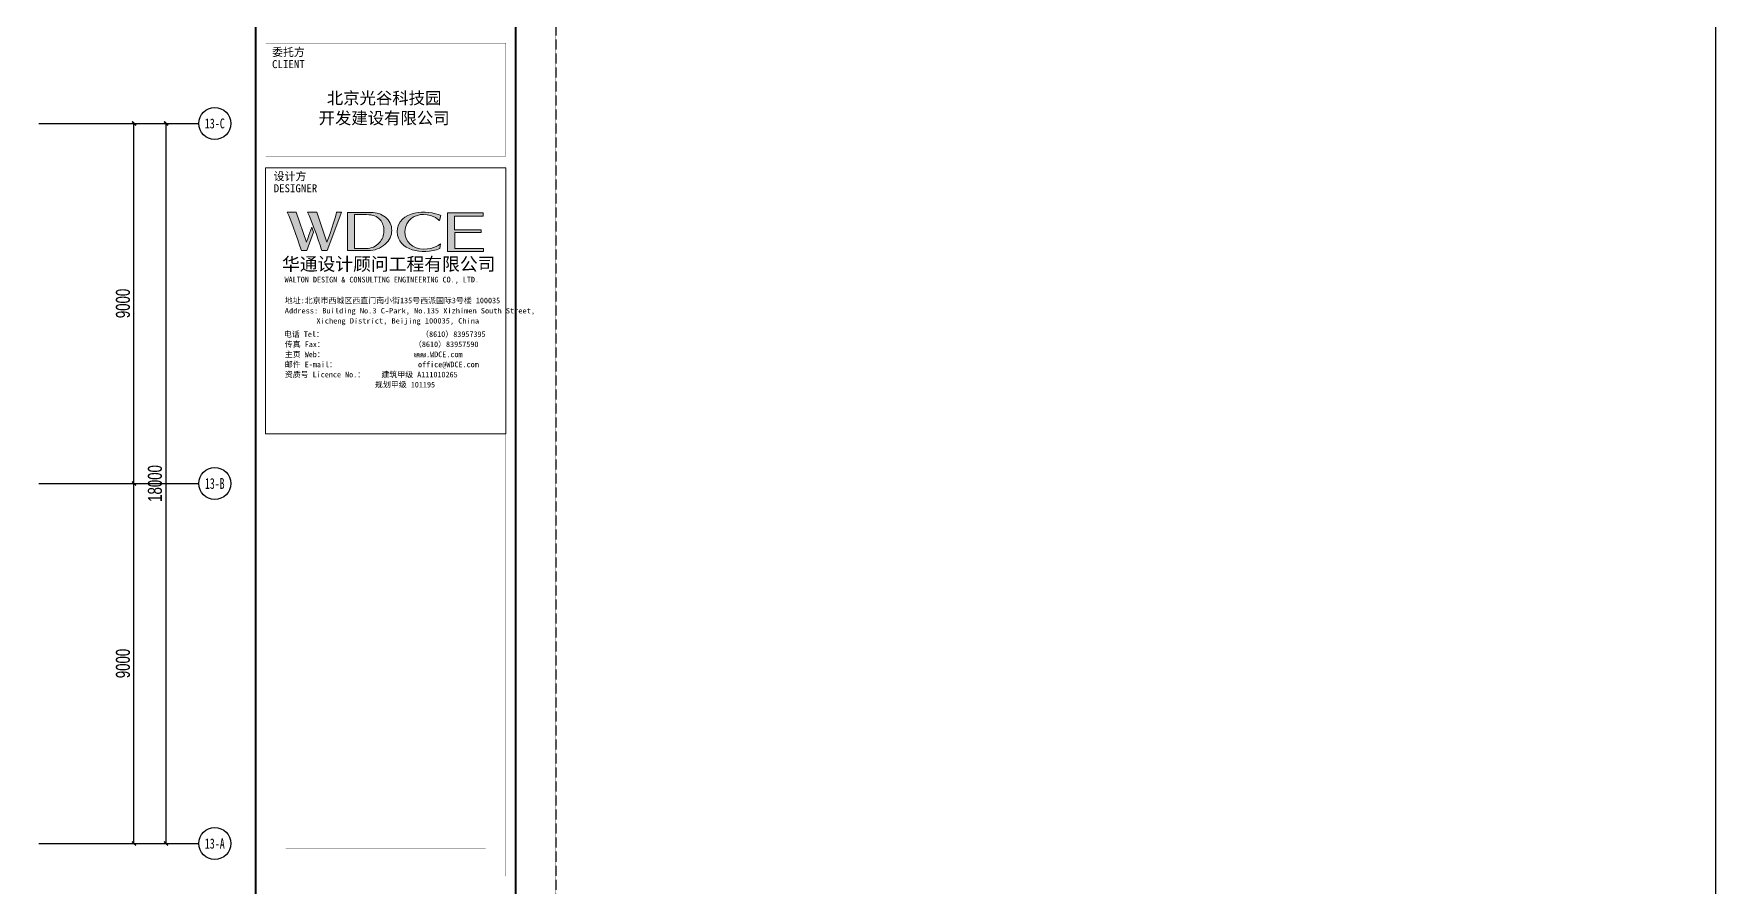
# Model space of a CAD drawing. Extents: x -67167 to 417929, y -86205 to 407116.
# Drawn here: x 144559 to 186587, y 180342 to 201683 of the extents above; entities that cross this region are included whole.
import ezdxf
from ezdxf.enums import TextEntityAlignment as Align

# ---------------------------------------------------------------- set-up
doc = ezdxf.new("R2010")
doc.units = 0
doc.header["$LTSCALE"] = 1000
doc.linetypes.add('DASH', pattern=[0.35, 0.25, -0.1])
doc.layers.get('Defpoints').update_dxf_attribs({"color": 165})
for name, color, linetype in [('AXIS_TEXT', 7, 'Continuous'), ('DIM', 3, 'Continuous'), ('s-beam', 4, 'DASH'), ('X-104 13#平面$0$01-标注_轴线坐标', 132, 'Continuous'), ('X-104 13#平面$0$02-TEXT_轴号', 7, 'Continuous')]:
    doc.layers.add(name, color=color, linetype=linetype)
doc.styles.add('COMPLEX', font='COMPLEX')
doc.styles.add('X-104 13#平面$0$_TCH_AXIS', font='STXIHEI.TTF', dxfattribs={"width": 0.75})
doc.styles.add('X-104 13#平面$0$_TCH_DIM_T3', font='', dxfattribs={"width": 0.705882})
doc.styles.add('图签信息$0$hwxh', font='STXIHEI.TTF')
doc.styles.add('图签信息$0$华文细黑', font='STXIHEI.TTF', dxfattribs={"height": 10})
doc.styles.get('X-104 13#平面$0$_TCH_DIM_T3').set_extended_font_data('FZXiHei I-Z08S')
doc.dimstyles.new('X-104 13#平面$0$_TCH_ARCH&&100', dxfattribs={"dimtxt": 350, "dimasz": 100, "dimexe": 250, "dimexo": 300, "dimgap": 100, "dimtad": 1, "dimdec": 0, "dimzin": 0, "dimdsep": 46, "dimtxsty": 'X-104 13#平面$0$_TCH_DIM_T3', "dimblk": 'X-104 13#平面$0$_ArchTick', "dimcen": 0.09, "dimclrt": 7, "dimazin": 2, "dimtfac": 1, "dimtdec": 0, "dimtix": 1, "dimtmove": 2, "dimatfit": 3, "dimfxl": 1, "dimtolj": 1, "dimtzin": 0, "dimarcsym": 0})

# ---------------------------------------------------------------- blocks, each defined once
blk = doc.blocks.new('_AXISO')
blk.add_circle((0, 0), 0.5)
at = {"layer": 'AXIS_TEXT', "style": 'COMPLEX', "width": 1.041667}
blk.add_attdef('A', text='', height=0.56, dxfattribs=at).set_placement((-0.25, -0.28), (0.25, -0.28), align=Align.FIT)
blk = doc.blocks.new('X-104 13#平面$0$_ArchTick')
at = {"color": 0, "linetype": 'ByBlock', "const_width": 0.4}
blk.add_lwpolyline([(-0.5, -0.5), (0.5, 0.5)], dxfattribs=at)
blk = doc.blocks.new('*D41')
at = {"layer": 'Defpoints', "color": 0, "transparency": 16777216}
for p in [(144567, 199438), (147867, 199438), (144567, 181438)]:
    blk.add_point(p, dxfattribs=at)
at = {"layer": 'X-104 13#平面$0$01-标注_轴线坐标', "color": 0, "lineweight": -2, "transparency": 16777216}
for p, q in [((144867, 199438), (148117, 199438)), ((147867, 181438), (147867, 199438)), ((144867, 181438), (148117, 181438))]:
    blk.add_line(p, q, dxfattribs=at)
at = {"layer": 'X-104 13#平面$0$01-标注_轴线坐标', "color": 0, "lineweight": -2, "transparency": 16777216, "xscale": 100, "yscale": 100, "zscale": 100}
for p, rotation in [((147867, 199438), 90), ((147867, 181438), 270)]:
    blk.add_blockref('X-104 13#平面$0$_ArchTick', p, dxfattribs=dict(at, rotation=rotation))
at = {"layer": 'X-104 13#平面$0$01-标注_轴线坐标', "color": 7, "transparency": 16777216, "insert": (147592, 190438), "char_height": 350, "attachment_point": 5, "rotation": 90, "style": 'X-104 13#平面$0$_TCH_DIM_T3'}
blk.add_mtext('\\A1;18000', dxfattribs=at)
blk = doc.blocks.new('*D42')
at = {"layer": 'Defpoints', "color": 0, "transparency": 16777216}
for p in [(144567, 190438), (147067, 190438), (144567, 181438)]:
    blk.add_point(p, dxfattribs=at)
at = {"layer": 'X-104 13#平面$0$01-标注_轴线坐标', "color": 0, "lineweight": -2, "transparency": 16777216}
for p, q in [((144867, 190438), (147317, 190438)), ((147067, 181438), (147067, 190438)), ((144867, 181438), (147317, 181438))]:
    blk.add_line(p, q, dxfattribs=at)
at = {"layer": 'X-104 13#平面$0$01-标注_轴线坐标', "color": 0, "lineweight": -2, "transparency": 16777216, "xscale": 100, "yscale": 100, "zscale": 100}
for p, rotation in [((147067, 190438), 90), ((147067, 181438), 270)]:
    blk.add_blockref('X-104 13#平面$0$_ArchTick', p, dxfattribs=dict(at, rotation=rotation))
at = {"layer": 'X-104 13#平面$0$01-标注_轴线坐标', "color": 7, "transparency": 16777216, "insert": (146792, 185938), "char_height": 350, "attachment_point": 5, "rotation": 90, "style": 'X-104 13#平面$0$_TCH_DIM_T3'}
blk.add_mtext('\\A1;9000', dxfattribs=at)
blk = doc.blocks.new('*D43')
at = {"layer": 'Defpoints', "color": 0, "transparency": 16777216}
for p in [(144567, 199438), (147067, 199438), (144567, 190438)]:
    blk.add_point(p, dxfattribs=at)
at = {"layer": 'X-104 13#平面$0$01-标注_轴线坐标', "color": 0, "lineweight": -2, "transparency": 16777216}
for p, q in [((144867, 199438), (147317, 199438)), ((147067, 190438), (147067, 199438)), ((144867, 190438), (147317, 190438))]:
    blk.add_line(p, q, dxfattribs=at)
at = {"layer": 'X-104 13#平面$0$01-标注_轴线坐标', "color": 0, "lineweight": -2, "transparency": 16777216, "xscale": 100, "yscale": 100, "zscale": 100}
for p, rotation in [((147067, 199438), 90), ((147067, 190438), 270)]:
    blk.add_blockref('X-104 13#平面$0$_ArchTick', p, dxfattribs=dict(at, rotation=rotation))
at = {"layer": 'X-104 13#平面$0$01-标注_轴线坐标', "color": 7, "transparency": 16777216, "insert": (146792, 194938), "char_height": 350, "attachment_point": 5, "rotation": 90, "style": 'X-104 13#平面$0$_TCH_DIM_T3'}
blk.add_mtext('\\A1;9000', dxfattribs=at)
blk = doc.blocks.new('图框-A1')
for points, const_width in [([(0, 0), (841, 0), (841, 594), (0, 594)], 0.05), ([(766, 584), (25, 584), (25, 10), (766, 10)], 0.5)]:
    blk.add_lwpolyline(points, close=True, dxfattribs=dict(const_width=const_width))
at = {"const_width": 0.05}
blk.add_lwpolyline([(841, 297), (839, 297)], dxfattribs=at)
blk = doc.blocks.new('图签信息$0$logo2')
h = blk.add_hatch(color=7)
h.paths.add_polyline_path([(19.02, -7.36), (15.84, -7.36), (15.84, -3.97), (18.97, -3.97), (18.97, -4.24), (16.46, -4.24), (16.46, -5.45), (18.81, -5.45), (18.81, -5.69), (16.47, -5.69), (16.47, -7.12), (19.02, -7.12)])
edge = h.paths.add_edge_path()
edge.add_spline(control_points=[(15.26, -4.21), (15.26, -4.21), (15.13, -4.65), (15.13, -4.65), (15.13, -4.65), (14.62, -4.1), (13.73, -4.1), (13.04, -4.1), (12.07, -4.54), (12.08, -5.62), (12.08, -6.49), (12.77, -7.16), (13.73, -7.17), (14.66, -7.17), (15.23, -6.68), (15.23, -6.68), (15.23, -6.68), (15.16, -7.11), (15.16, -7.11), (13.63, -7.7), (11.42, -7.29), (11.41, -5.64), (11.4, -3.72), (14.16, -3.66), (15.26, -4.21)], knot_values=[0, 0, 0, 0, 1, 1, 1, 2, 2, 2, 3, 3, 3, 4, 4, 4, 5, 5, 5, 6, 6, 6, 7, 7, 7, 8, 8, 8, 8], degree=3, periodic=0)
edge = h.paths.add_edge_path(flags=16)
edge.add_spline(control_points=[(10.23, -5.57), (10.23, -5.16), (10.12, -4.83), (9.9, -4.58), (9.63, -4.27), (9.23, -4.12), (8.69, -4.12), (8.69, -4.12), (7.64, -4.12), (7.64, -4.12), (7.64, -4.12), (7.64, -7.1), (7.64, -7.1), (7.64, -7.1), (8.66, -7.1), (8.66, -7.1), (9.13, -7.1), (9.52, -6.93), (9.82, -6.6), (10.09, -6.31), (10.23, -5.96), (10.23, -5.57)], knot_values=[0, 0, 0, 0, 1, 1, 1, 2, 2, 2, 3, 3, 3, 4, 4, 4, 5, 5, 5, 6, 6, 6, 7, 7, 7, 7], degree=3, periodic=0)
edge = h.paths.add_edge_path()
edge.add_spline(control_points=[(10.92, -5.51), (10.92, -5.96), (10.72, -6.37), (10.34, -6.72), (9.92, -7.1), (9.41, -7.29), (8.82, -7.29), (8.82, -7.29), (7.03, -7.29), (7.03, -7.29), (7.03, -7.29), (7.03, -3.92), (7.03, -3.92), (7.03, -3.92), (9.1, -3.92), (9.1, -3.92), (9.59, -3.92), (10.01, -4.06), (10.36, -4.34), (10.73, -4.64), (10.92, -5.03), (10.92, -5.51)], knot_values=[0, 0, 0, 0, 1, 1, 1, 2, 2, 2, 3, 3, 3, 4, 4, 4, 5, 5, 5, 6, 6, 6, 7, 7, 7, 7], degree=3, periodic=0)
at = {"lineweight": 0}
blk.add_lwpolyline([(19.02, -7.36), (15.84, -7.36), (15.84, -3.97), (18.97, -3.97), (18.97, -4.24), (16.46, -4.24), (16.46, -5.45), (18.81, -5.45), (18.81, -5.69), (16.47, -5.69), (16.47, -7.12), (19.02, -7.12), (19.02, -7.36)], dxfattribs=at)
for points, knots in [([(10.92, -5.51), (10.92, -5.96), (10.72, -6.37), (10.34, -6.72), (9.92, -7.1), (9.41, -7.29), (8.82, -7.29), (8.82, -7.29), (7.03, -7.29), (7.03, -7.29), (7.03, -7.29), (7.03, -3.92), (7.03, -3.92), (7.03, -3.92), (9.1, -3.92), (9.1, -3.92), (9.59, -3.92), (10.01, -4.06), (10.36, -4.34), (10.73, -4.64), (10.92, -5.03), (10.92, -5.51)], [0, 0, 0, 0, 1, 1, 1, 2, 2, 2, 3, 3, 3, 4, 4, 4, 5, 5, 5, 6, 6, 6, 7, 7, 7, 7]), ([(10.23, -5.57), (10.23, -5.16), (10.12, -4.83), (9.9, -4.58), (9.63, -4.27), (9.23, -4.12), (8.69, -4.12), (8.69, -4.12), (7.64, -4.12), (7.64, -4.12), (7.64, -4.12), (7.64, -7.1), (7.64, -7.1), (7.64, -7.1), (8.66, -7.1), (8.66, -7.1), (9.13, -7.1), (9.52, -6.93), (9.82, -6.6), (10.09, -6.31), (10.23, -5.96), (10.23, -5.57)], [0, 0, 0, 0, 1, 1, 1, 2, 2, 2, 3, 3, 3, 4, 4, 4, 5, 5, 5, 6, 6, 6, 7, 7, 7, 7]), ([(15.26, -4.21), (15.26, -4.21), (15.13, -4.65), (15.13, -4.65), (15.13, -4.65), (14.62, -4.1), (13.73, -4.1), (13.04, -4.1), (12.07, -4.54), (12.08, -5.62), (12.08, -6.49), (12.77, -7.16), (13.73, -7.17), (14.66, -7.17), (15.23, -6.68), (15.23, -6.68), (15.23, -6.68), (15.16, -7.11), (15.16, -7.11), (13.63, -7.7), (11.42, -7.29), (11.41, -5.64), (11.4, -3.72), (14.16, -3.66), (15.26, -4.21)], [0, 0, 0, 0, 1, 1, 1, 2, 2, 2, 3, 3, 3, 4, 4, 4, 5, 5, 5, 6, 6, 6, 7, 7, 7, 8, 8, 8, 8])]:
    blk.add_open_spline(points, degree=3, knots=knots, dxfattribs=at)
blk = doc.blocks.new('图签信息$0$logo1')
h = blk.add_hatch(color=8)
edge = h.paths.add_edge_path()
edge.add_spline(control_points=[(3.86, -5.21), (3.63, -5.88), (3.39, -6.56), (3.39, -6.56), (3.39, -6.56), (2.5, -3.91), (2.5, -3.91), (2.5, -3.91), (1.8, -3.91), (1.69, -3.91), (2.02, -4.39), (2.95, -7.27), (2.95, -7.27), (2.95, -7.27), (3.44, -7.27), (3.44, -7.27), (3.44, -7.27), (4.03, -5.66), (4.03, -5.66), (4.03, -5.66), (3.86, -5.21), (3.86, -5.21)], knot_values=[0, 0, 0, 0, 1, 1, 1, 2, 2, 2, 3, 3, 3, 4, 4, 4, 5, 5, 5, 6, 6, 6, 7, 7, 7, 7], degree=3, periodic=0)
h = blk.add_hatch(color=7)
edge = h.paths.add_edge_path()
edge.add_spline(control_points=[(6.04, -3.91), (6.09, -4.1), (5.2, -6.56), (5.2, -6.56), (5.2, -6.56), (4.3, -3.91), (4.3, -3.91), (4.3, -3.91), (3.6, -3.91), (3.49, -3.91), (3.82, -4.39), (4.75, -7.27), (4.75, -7.27), (4.75, -7.27), (5.24, -7.27), (5.24, -7.27), (5.24, -7.27), (6.33, -4.3), (6.33, -4.3), (6.33, -4.3), (6.48, -3.91), (6.48, -3.91), (6.48, -3.91), (6.21, -3.91), (6.04, -3.91)], knot_values=[0, 0, 0, 0, 1, 1, 1, 2, 2, 2, 3, 3, 3, 4, 4, 4, 5, 5, 5, 6, 6, 6, 7, 7, 7, 8, 8, 8, 8], degree=3, periodic=0)
at = {"color": 8, "lineweight": 0}
blk.add_open_spline([(3.86, -5.21), (3.63, -5.88), (3.39, -6.56), (3.39, -6.56), (3.39, -6.56), (2.5, -3.91), (2.5, -3.91), (2.5, -3.91), (1.8, -3.91), (1.69, -3.91), (2.02, -4.39), (2.95, -7.27), (2.95, -7.27), (2.95, -7.27), (3.44, -7.27), (3.44, -7.27), (3.44, -7.27), (4.03, -5.66), (4.03, -5.66), (4.03, -5.66), (3.86, -5.21), (3.86, -5.21)], degree=3, knots=[0, 0, 0, 0, 1, 1, 1, 2, 2, 2, 3, 3, 3, 4, 4, 4, 5, 5, 5, 6, 6, 6, 7, 7, 7, 7], dxfattribs=at)
at = {"lineweight": 0}
blk.add_open_spline([(6.04, -3.91), (6.09, -4.1), (5.2, -6.56), (5.2, -6.56), (5.2, -6.56), (4.3, -3.91), (4.3, -3.91), (4.3, -3.91), (3.6, -3.91), (3.49, -3.91), (3.82, -4.39), (4.75, -7.27), (4.75, -7.27), (4.75, -7.27), (5.24, -7.27), (5.24, -7.27), (5.24, -7.27), (6.33, -4.3), (6.33, -4.3), (6.33, -4.3), (6.48, -3.91), (6.48, -3.91), (6.48, -3.91), (6.21, -3.91), (6.04, -3.91)], degree=3, knots=[0, 0, 0, 0, 1, 1, 1, 2, 2, 2, 3, 3, 3, 4, 4, 4, 5, 5, 5, 6, 6, 6, 7, 7, 7, 8, 8, 8, 8], dxfattribs=at)
blk.add_blockref('图签信息$0$logo2', (0, 0))
blk = doc.blocks.new('图签信息$0$时间-logo')
at = {"layer": 'Defpoints', "lineweight": 0}
blk.add_lwpolyline([(0, -23.46), (-21.17, -23.46), (-21.17, 0), (0, 0), (0, -23.46)], dxfattribs=at)
blk.add_blockref('图签信息$0$logo1', (-20.97, 0))
at = {"style": '图签信息$0$hwxh'}
for s, height, p in [('华通设计顾问工程有限公司 ', 1.15, (-19.73, -9.05)), ('WALTON DESIGN & CONSULTING ENGINEERING CO., LTD.', 0.5, (-19.5, -10.1)), ('地址:北京市西城区西直门南小街135号西派国际3号楼 100035', 0.5, (-19.48, -11.94)), ('Address: Building No.3 C-Park, No.135 Xizhimen South Street, ', 0.47, (-19.48, -12.83)), ('Xicheng District, Beijing 100035, China ', 0.47, (-16.69, -13.72)), ('电话 Tel：                        （8610）83957395 ', 0.5, (-19.56, -14.91)), ('传真 Fax：                      （8610）83957590 ', 0.5, (-19.48, -15.8)), ('主页 Web：                      www.WDCE.com ', 0.5, (-19.48, -16.69)), ('邮件 E-mail：                    office@WDCE.com ', 0.5, (-19.48, -17.58)), ('资质号 Licence No.：    建筑甲级 A111010265 ', 0.5, (-19.48, -18.47)), ('   规划甲级 101195', 0.5, (-12.6, -19.36))]:
    blk.add_text(s, height=height, dxfattribs=at).set_placement(p)
blk = doc.blocks.new('图签信息')
at = {"const_width": 0.5}
blk.add_lwpolyline([(-65, 0), (0, 0), (0, 500.5), (-65, 500.5)], close=True, dxfattribs=at)
at = {"const_width": 0.05}
for points in [[(-2.5, 407.85), (-2.5, 436.12), (-62.5, 436.12), (-62.5, 407.85)], [(-62.5, 407.85), (-2.5, 407.85)], [(-62.5, 404.92), (-62.5, 227.83)], [(-62.5, 404.92), (-2.5, 404.92)], [(-62.5, 227.83), (-2.5, 227.83), (-2.5, 404.92)], [(-57.5, 338.36), (-7.5, 338.36)], [(-57.5, 288.83), (-7.5, 288.83)], [(-57.5, 234.85), (-7.5, 234.85)], [(-62.5, 227.83), (-2.5, 227.83)]]:
    blk.add_lwpolyline(points, dxfattribs=at)
at = {"ltscale": 0.001, "xscale": 2.834689937531524, "yscale": 2.834689937531524, "zscale": 2.834689937531524}
blk.add_blockref('图签信息$0$时间-logo', (-2.5, 404.92), dxfattribs=at)
at = {"style": '图签信息$0$华文细黑'}
for s, p in [('委托方', (-60.9, 434.86)), ('CLIENT', (-60.9, 431.86)), ('设计方', (-60.5, 403.83)), ('DESIGNER', (-60.5, 400.83))]:
    blk.add_text(s, height=2, dxfattribs=at).set_placement(p, align=Align.TOP_LEFT)
at = {"color": 4, "ltscale": 0.001, "insert": (-32.9, 419.71), "char_height": 3, "width": 58.4895, "attachment_point": 5, "style": '图签信息$0$华文细黑'}
blk.add_mtext('北京光谷科技园\\P开发建设有限公司', dxfattribs=at)
blk = doc.blocks.new('图签-A1')
at = {"color": 2}
blk.add_blockref('图签信息', (0, 0), dxfattribs=at)

msp = doc.modelspace()

# ---------------------------------------------------------------- linework, layer by layer
at = {"layer": 'DIM'}
msp.add_lwpolyline([(-67166.902, 405383.796), (186587.351, 405383.799), (186587.356, 13922.049), (-67166.897, 13922.046)], close=True, dxfattribs=at)
at = {"layer": 's-beam'}
msp.add_lwpolyline([(73507.76, 216234.171), (157607.76, 216234.172), (157607.761, 156834.172), (73507.761, 156834.171)], close=True, dxfattribs=at)
at = {"layer": 'X-104 13#平面$0$01-标注_轴线坐标'}
for p, q in [((144685.752, 199437.888), (148685.752, 199437.888)), ((144685.752, 190437.888), (148685.752, 190437.888)), ((144685.753, 181437.888), (148685.753, 181437.888))]:
    msp.add_line(p, q, dxfattribs=at)

# ---------------------------------------------------------------- block references
at = {"xscale": 99.99999999999991, "yscale": 99.99999999999991, "zscale": 99.99999999999991, "rotation": 6.766459210986319e-07}
msp.add_blockref('图框-A1', (73507.761, 156834.17), dxfattribs=at)
at = {"xscale": 100, "yscale": 100, "zscale": 100}
msp.add_blockref('图签-A1', (156607.761, 157834.17), dxfattribs=at)
at = {"layer": 'X-104 13#平面$0$01-标注_轴线坐标'}
ref = msp.add_blockref('_AXISO', (149085.752, 199437.888), dxfattribs=dict(at, xscale=799.9999999999995, yscale=799.9999999999995, zscale=799.9999999999995, rotation=6.766459210986319e-07))
ref.add_attrib('A', '13-C', dxfattribs={"layer": 'X-104 13#平面$0$02-TEXT_轴号', "height": 246.186, "rotation": 0.0000007, "style": 'X-104 13#平面$0$_TCH_AXIS', "width": 0.677407}).set_placement((148834.261, 199314.795), (149337.244, 199314.795), align=Align.FIT)
ref = msp.add_blockref('_AXISO', (149085.752, 190437.888), dxfattribs=dict(at, xscale=799.9999999999995, yscale=799.9999999999995, zscale=799.9999999999995, rotation=6.766459210986319e-07))
ref.add_attrib('A', '13-B', dxfattribs={"layer": 'X-104 13#平面$0$02-TEXT_轴号', "height": 270.9983, "rotation": 0.0000007, "style": 'X-104 13#平面$0$_TCH_AXIS', "width": 0.670726}).set_placement((148840.722, 190302.389), (149330.783, 190302.389), align=Align.FIT)
ref = msp.add_blockref('_AXISO', (149085.753, 181437.888), dxfattribs=dict(at, xscale=799.9999999999995, yscale=799.9999999999995, zscale=799.9999999999995, rotation=6.766459210986319e-07))
ref.add_attrib('A', '13-A', dxfattribs={"layer": 'X-104 13#平面$0$02-TEXT_轴号', "height": 253.0161, "rotation": 0.0000007, "style": 'X-104 13#平面$0$_TCH_AXIS', "width": 0.676587}).set_placement((148835.961, 181311.38), (149335.544, 181311.38), align=Align.FIT)

# ---------------------------------------------------------------- dimensions: what is measured, and where the dimension line sits
for p1, p2, distance, picture, middle in [((144567.297, 181437.888), (144567.297, 199437.888), -3300, '*D41', (147592.297, 190437.888)), ((144567.297, 190437.888), (144567.297, 199437.888), -2500, '*D43', (146792.297, 194937.888)), ((144567.297, 181437.888), (144567.297, 190437.888), -2500, '*D42', (146792.297, 185937.888))]:
    dim = msp.add_aligned_dim(p1=p1, p2=p2, distance=distance, dimstyle='X-104 13#平面$0$_TCH_ARCH&&100', dxfattribs=at)
    dim.commit()
    dim.dimension.update_dxf_attribs({"geometry": picture, "text_midpoint": middle})

doc.saveas('drawing.dxf')
